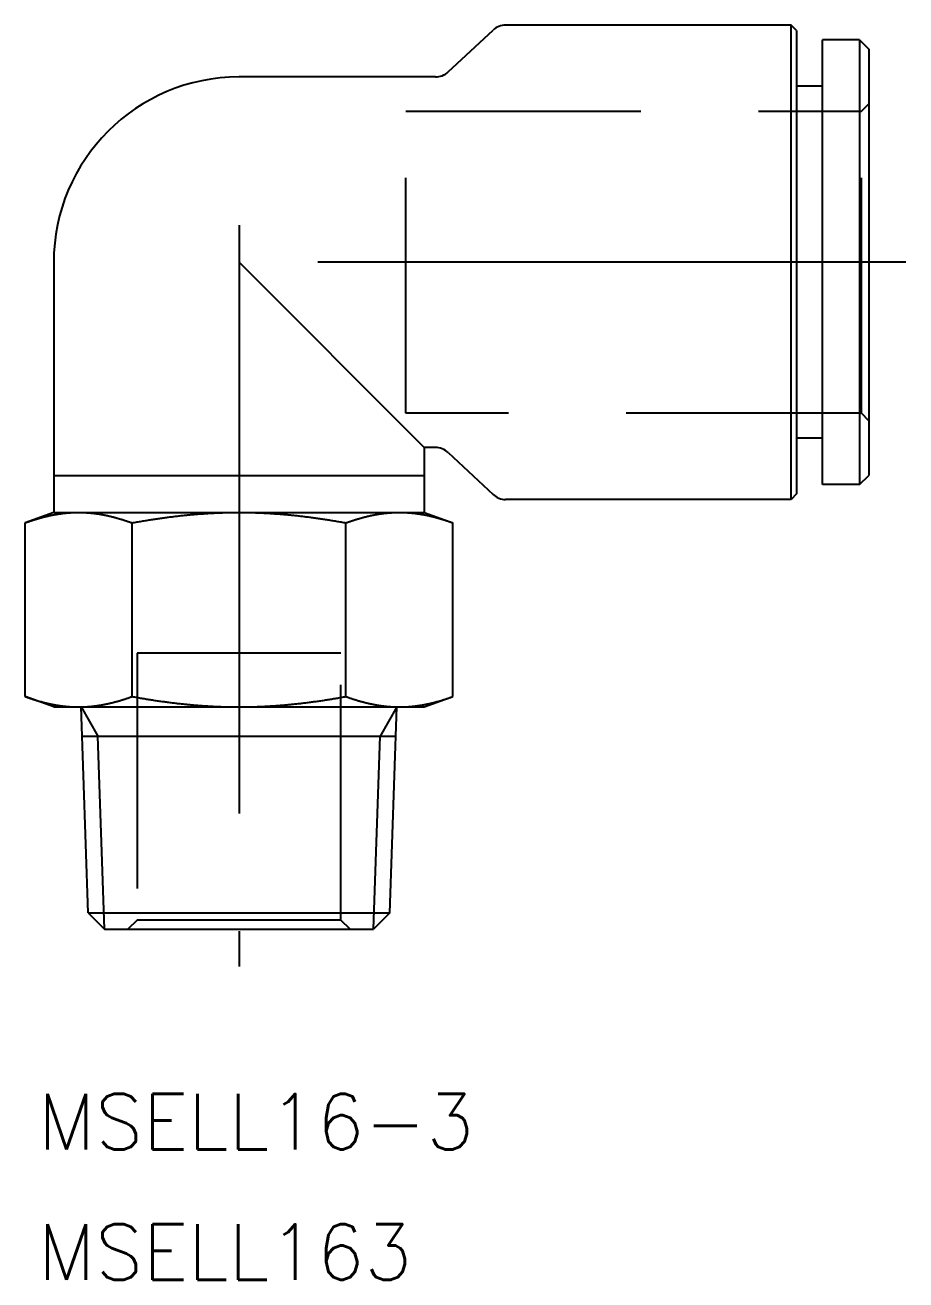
# Model space of a CAD drawing. Extents: x -12 to 93, y -19 to 51.
# Drawn here: x -11.5 to 36, y -18.9 to 48.8 of the extents above; entities that cross this region are included whole.
import ezdxf

# ---------------------------------------------------------------- set-up
doc = ezdxf.new("R2010")
doc.units = 0
doc.linetypes.add('CENTER', pattern=[50.8, 31.75, -6.35, 6.35, -6.35])
doc.linetypes.add('DASHED', pattern=[19.05, 12.7, -6.35])
doc.layers.get('0').update_dxf_attribs({"linetype": 'CONTINUOUS'})
doc.layers.add('CENTER', color=1, linetype='CENTER')
doc.styles.get("Standard").update_dxf_attribs({"font": 'txt.shx', "height": 3, "bigfont": 'bigfont.shx'})

msp = doc.modelspace()

# ---------------------------------------------------------------- linework, layer by layer
at = {"color": 7, "linetype": 'CONTINUOUS'}
for p, q in [((29.8, 48.8), (14.39416, 48.8)), ((29.8, 23.2), (29.8, 48.8)), ((30.1, 48.5), (29.8, 48.8)), ((11.28816, 46.26894), (13.71184, 48.53106)), ((30.1, 48.5), (30.1, 23.5)), ((31.5, 24), (31.5, 48)), ((33.5, 48), (31.5, 48)), ((33.5, 48), (33.5, 24)), ((33.5, 48), (34, 47.5)), ((34, 47.5), (34, 24.5)), ((10.60584, 46), (0, 46)), ((31.5, 45.5), (30.1, 45.5)), ((-10, 36), (-10, 24.5)), ((10, 26), (0, 36)), ((31.5, 26.5), (30.1, 26.5)), ((10.60584, 26), (10, 26)), ((10, 26), (10, 24.5)), ((11.28816, 25.73106), (13.71184, 23.46894)), ((-10, 24.5), (-10, 22.5)), ((-10, 24.5), (-8.66025, 24.5)), ((-8.66025, 24.5), (0, 24.5)), ((0, 24.5), (8.66025, 24.5)), ((8.66025, 24.5), (10, 24.5)), ((10, 24.5), (10, 22.5)), ((33.5, 24), (34, 24.5)), ((33.5, 24), (31.5, 24)), ((29.8, 23.2), (14.39416, 23.2)), ((30.1, 23.5), (29.8, 23.2)), ((-10, 22.5), (-11.54701, 21.93694)), ((-10, 22.5), (10, 22.5)), ((10, 22.5), (11.54701, 21.93694)), ((-11.54701, 12.56306), (-11.54701, 21.93694)), ((-5.7735, 12.56306), (-5.7735, 21.93694)), ((5.7735, 12.56306), (5.7735, 21.93694)), ((11.54701, 12.56306), (11.54701, 21.93694)), ((-10, 12), (-11.54701, 12.56306)), ((10, 12), (11.54701, 12.56306)), ((-10, 12), (10, 12)), ((-8.14023, 0.88697), (-8.5283, 12)), ((8.14023, 0.88697), (8.5283, 12)), ((-8.47319, 10.42191), (8.47319, 10.42191)), ((-8.14023, 0.88697), (8.14023, 0.88697)), ((-8.14023, 0.88697), (-7.25325, 0)), ((8.14023, 0.88697), (7.25325, 0)), ((-7.25325, 0), (7.25325, 0))]:
    msp.add_line(p, q, dxfattribs=at)
at = {"color": 3, "linetype": 'DASHED'}
for p, q in [((9, 27.85), (9, 44.15)), ((9, 44.15), (33.6, 44.15)), ((33.6, 44.15), (34, 44.55)), ((33.6, 27.85), (33.6, 44.15)), ((33.6, 27.85), (9, 27.85)), ((34, 27.45), (33.6, 27.85)), ((5.5, 14.9), (-5.5, 14.9)), ((-5.5, 14.9), (-5.5, 0.5)), ((5.5, 0.5), (5.5, 14.9)), ((-5.5, 0.5), (-6, 0)), ((5.5, 0.5), (-5.5, 0.5)), ((6, 0), (5.5, 0.5))]:
    msp.add_line(p, q, dxfattribs=at)
at = {"color": 3, "linetype": 'CONTINUOUS'}
for p, q in [((-8.5283, 12), (-7.61719, 10.42191)), ((8.5283, 12), (7.61719, 10.42191)), ((-7.25325, 0), (-7.61719, 10.42191)), ((7.25325, 0), (7.61719, 10.42191))]:
    msp.add_line(p, q, dxfattribs=at)
at = {"color": 7}
for points in [[(-11.547, 21.9369, 0), (-11.5137, 21.949, 0), (-11.4806, 21.9609, 0), (-11.4475, 21.9727, 0), (-11.4146, 21.9843, 0), (-11.3817, 21.9958, 0), (-11.349, 22.0071, 0), (-11.3163, 22.0183, 0), (-11.2838, 22.0294, 0), (-11.2514, 22.0403, 0), (-11.219, 22.0511, 0), (-11.1868, 22.0617, 0), (-11.1546, 22.0722, 0), (-11.1226, 22.0826, 0), (-11.0906, 22.0928, 0), (-11.0587, 22.1029, 0), (-11.0269, 22.1129, 0), (-10.9952, 22.1227, 0), (-10.9636, 22.1324, 0), (-10.932, 22.1419, 0), (-10.9006, 22.1513, 0), (-10.8692, 22.1606, 0), (-10.8379, 22.1698, 0), (-10.8067, 22.1788, 0), (-10.7755, 22.1877, 0), (-10.7444, 22.1965, 0), (-10.7134, 22.2051, 0), (-10.6824, 22.2136, 0), (-10.6516, 22.222, 0), (-10.6208, 22.2302, 0), (-10.59, 22.2383, 0), (-10.5593, 22.2463, 0), (-10.5287, 22.2542, 0), (-10.4981, 22.2619, 0), (-10.4676, 22.2695, 0), (-10.4372, 22.277, 0), (-10.4068, 22.2843, 0), (-10.3765, 22.2916, 0), (-10.3462, 22.2987, 0), (-10.316, 22.3056, 0), (-10.2858, 22.3125, 0), (-10.2556, 22.3192, 0), (-10.2256, 22.3258, 0), (-10.1955, 22.3323, 0), (-10.1655, 22.3386, 0), (-10.1356, 22.3449, 0), (-10.1056, 22.351, 0), (-10.0758, 22.357, 0), (-10.0459, 22.3628, 0), (-10.0161, 22.3685, 0), (-9.98638, 22.3742, 0), (-9.95665, 22.3796, 0), (-9.92695, 22.385, 0), (-9.89729, 22.3903, 0), (-9.86765, 22.3954, 0), (-9.83805, 22.4004, 0), (-9.80847, 22.4053, 0), (-9.77891, 22.41, 0), (-9.74938, 22.4147, 0), (-9.71987, 22.4192, 0), (-9.69038, 22.4236, 0), (-9.66091, 22.4278, 0), (-9.63146, 22.432, 0), (-9.60203, 22.436, 0), (-9.57261, 22.4399, 0), (-9.54321, 22.4437, 0), (-9.51382, 22.4473, 0), (-9.48443, 22.4509, 0), (-9.45506, 22.4543, 0), (-9.4257, 22.4576, 0), (-9.39634, 22.4608, 0), (-9.36699, 22.4638, 0), (-9.33764, 22.4667, 0), (-9.3083, 22.4696, 0), (-9.27895, 22.4722, 0), (-9.24961, 22.4748, 0), (-9.22026, 22.4772, 0), (-9.19091, 22.4796, 0), (-9.16155, 22.4818, 0), (-9.13219, 22.4838, 0), (-9.10282, 22.4858, 0), (-9.07344, 22.4876, 0), (-9.04405, 22.4893, 0), (-9.01465, 22.4909, 0), (-8.98523, 22.4923, 0), (-8.95579, 22.4936, 0), (-8.92634, 22.4948, 0), (-8.89687, 22.4959, 0), (-8.86738, 22.4969, 0), (-8.83787, 22.4977, 0), (-8.80834, 22.4984, 0), (-8.77878, 22.499, 0), (-8.74919, 22.4994, 0), (-8.71957, 22.4997, 0), (-8.68993, 22.4999, 0), (-8.66025, 22.5, 0)], [(-8.66025, 22.5, 0), (-8.63058, 22.4999, 0), (-8.60093, 22.4997, 0), (-8.57132, 22.4994, 0), (-8.54173, 22.499, 0), (-8.51217, 22.4984, 0), (-8.48264, 22.4977, 0), (-8.45313, 22.4969, 0), (-8.42364, 22.4959, 0), (-8.39417, 22.4948, 0), (-8.36471, 22.4936, 0), (-8.33528, 22.4923, 0), (-8.30586, 22.4909, 0), (-8.27646, 22.4893, 0), (-8.24707, 22.4876, 0), (-8.21769, 22.4858, 0), (-8.18832, 22.4838, 0), (-8.15895, 22.4818, 0), (-8.1296, 22.4796, 0), (-8.10025, 22.4772, 0), (-8.0709, 22.4748, 0), (-8.04155, 22.4722, 0), (-8.01221, 22.4696, 0), (-7.98286, 22.4667, 0), (-7.95352, 22.4638, 0), (-7.92416, 22.4608, 0), (-7.89481, 22.4576, 0), (-7.86544, 22.4543, 0), (-7.83607, 22.4509, 0), (-7.80669, 22.4473, 0), (-7.7773, 22.4437, 0), (-7.7479, 22.4399, 0), (-7.71848, 22.436, 0), (-7.68904, 22.432, 0), (-7.65959, 22.4278, 0), (-7.63013, 22.4236, 0), (-7.60064, 22.4192, 0), (-7.57113, 22.4147, 0), (-7.5416, 22.41, 0), (-7.51204, 22.4053, 0), (-7.48246, 22.4004, 0), (-7.45285, 22.3954, 0), (-7.42322, 22.3903, 0), (-7.39355, 22.385, 0), (-7.36386, 22.3796, 0), (-7.33413, 22.3742, 0), (-7.30437, 22.3685, 0), (-7.27457, 22.3628, 0), (-7.24473, 22.357, 0), (-7.21486, 22.351, 0), (-7.18495, 22.3449, 0), (-7.15499, 22.3386, 0), (-7.125, 22.3323, 0), (-7.09495, 22.3258, 0), (-7.06487, 22.3192, 0), (-7.03474, 22.3125, 0), (-7.00455, 22.3056, 0), (-6.97432, 22.2987, 0), (-6.94404, 22.2916, 0), (-6.9137, 22.2843, 0), (-6.88331, 22.277, 0), (-6.85287, 22.2695, 0), (-6.82237, 22.2619, 0), (-6.7918, 22.2542, 0), (-6.76118, 22.2463, 0), (-6.7305, 22.2383, 0), (-6.69975, 22.2302, 0), (-6.66894, 22.222, 0), (-6.63806, 22.2136, 0), (-6.60711, 22.2051, 0), (-6.5761, 22.1965, 0), (-6.54501, 22.1877, 0), (-6.51385, 22.1788, 0), (-6.48262, 22.1698, 0), (-6.45131, 22.1606, 0), (-6.41993, 22.1513, 0), (-6.38846, 22.1419, 0), (-6.35692, 22.1324, 0), (-6.32529, 22.1227, 0), (-6.29358, 22.1129, 0), (-6.26179, 22.1029, 0), (-6.2299, 22.0928, 0), (-6.19793, 22.0826, 0), (-6.16587, 22.0722, 0), (-6.13372, 22.0617, 0), (-6.10148, 22.0511, 0), (-6.06913, 22.0403, 0), (-6.0367, 22.0294, 0), (-6.00416, 22.0183, 0), (-5.97152, 22.0071, 0), (-5.93879, 21.9958, 0), (-5.90594, 21.9843, 0), (-5.873, 21.9727, 0), (-5.83994, 21.9609, 0), (-5.80678, 21.949, 0), (-5.7735, 21.9369, 0)], [(-5.7735, 21.9369, 0), (-5.70695, 21.949, 0), (-5.64063, 21.9609, 0), (-5.57452, 21.9727, 0), (-5.50862, 21.9843, 0), (-5.44294, 21.9958, 0), (-5.37746, 22.0071, 0), (-5.31219, 22.0183, 0), (-5.24711, 22.0294, 0), (-5.18224, 22.0403, 0), (-5.11756, 22.0511, 0), (-5.05307, 22.0617, 0), (-4.98876, 22.0722, 0), (-4.92464, 22.0826, 0), (-4.8607, 22.0928, 0), (-4.79693, 22.1029, 0), (-4.73334, 22.1129, 0), (-4.66992, 22.1227, 0), (-4.60667, 22.1324, 0), (-4.54358, 22.1419, 0), (-4.48065, 22.1513, 0), (-4.41788, 22.1606, 0), (-4.35526, 22.1698, 0), (-4.2928, 22.1788, 0), (-4.23048, 22.1877, 0), (-4.16831, 22.1965, 0), (-4.10628, 22.2051, 0), (-4.04439, 22.2136, 0), (-3.98263, 22.222, 0), (-3.92101, 22.2302, 0), (-3.85951, 22.2383, 0), (-3.79815, 22.2463, 0), (-3.7369, 22.2542, 0), (-3.67578, 22.2619, 0), (-3.61477, 22.2695, 0), (-3.55388, 22.277, 0), (-3.4931, 22.2843, 0), (-3.43243, 22.2916, 0), (-3.37186, 22.2987, 0), (-3.3114, 22.3056, 0), (-3.25104, 22.3125, 0), (-3.19077, 22.3192, 0), (-3.1306, 22.3258, 0), (-3.07052, 22.3323, 0), (-3.01052, 22.3386, 0), (-2.95062, 22.3449, 0), (-2.89079, 22.351, 0), (-2.83104, 22.357, 0), (-2.77137, 22.3628, 0), (-2.71178, 22.3685, 0), (-2.65225, 22.3742, 0), (-2.59279, 22.3796, 0), (-2.5334, 22.385, 0), (-2.47407, 22.3903, 0), (-2.4148, 22.3954, 0), (-2.35558, 22.4004, 0), (-2.29642, 22.4053, 0), (-2.23731, 22.41, 0), (-2.17825, 22.4147, 0), (-2.11923, 22.4192, 0), (-2.06026, 22.4236, 0), (-2.00132, 22.4278, 0), (-1.94242, 22.432, 0), (-1.88355, 22.436, 0), (-1.82472, 22.4399, 0), (-1.76591, 22.4437, 0), (-1.70712, 22.4473, 0), (-1.64836, 22.4509, 0), (-1.58962, 22.4543, 0), (-1.53089, 22.4576, 0), (-1.47218, 22.4608, 0), (-1.41348, 22.4638, 0), (-1.35478, 22.4667, 0), (-1.29609, 22.4696, 0), (-1.2374, 22.4722, 0), (-1.17871, 22.4748, 0), (-1.12002, 22.4772, 0), (-1.06131, 22.4796, 0), (-1.0026, 22.4818, 0), (-0.94388, 22.4838, 0), (-0.88514, 22.4858, 0), (-0.82637, 22.4876, 0), (-0.76759, 22.4893, 0), (-0.70878, 22.4909, 0), (-0.64995, 22.4923, 0), (-0.59108, 22.4936, 0), (-0.53218, 22.4948, 0), (-0.47324, 22.4959, 0), (-0.41426, 22.4969, 0), (-0.35523, 22.4977, 0), (-0.29616, 22.4984, 0), (-0.23704, 22.499, 0), (-0.17787, 22.4994, 0), (-0.11864, 22.4997, 0), (-0.05935, 22.4999, 0), (0, 22.5, 0)], [(0, 22.5, 0), (0.05935, 22.4999, 0), (0.11864, 22.4997, 0), (0.17787, 22.4994, 0), (0.23704, 22.499, 0), (0.29616, 22.4984, 0), (0.35523, 22.4977, 0), (0.41426, 22.4969, 0), (0.47324, 22.4959, 0), (0.53218, 22.4948, 0), (0.59108, 22.4936, 0), (0.64995, 22.4923, 0), (0.70878, 22.4909, 0), (0.76759, 22.4893, 0), (0.82637, 22.4876, 0), (0.88514, 22.4858, 0), (0.94388, 22.4838, 0), (1.0026, 22.4818, 0), (1.06131, 22.4796, 0), (1.12002, 22.4772, 0), (1.17871, 22.4748, 0), (1.2374, 22.4722, 0), (1.29609, 22.4696, 0), (1.35478, 22.4667, 0), (1.41348, 22.4638, 0), (1.47218, 22.4608, 0), (1.53089, 22.4576, 0), (1.58962, 22.4543, 0), (1.64836, 22.4509, 0), (1.70712, 22.4473, 0), (1.76591, 22.4437, 0), (1.82472, 22.4399, 0), (1.88355, 22.436, 0), (1.94242, 22.432, 0), (2.00132, 22.4278, 0), (2.06026, 22.4236, 0), (2.11923, 22.4192, 0), (2.17825, 22.4147, 0), (2.23731, 22.41, 0), (2.29642, 22.4053, 0), (2.35558, 22.4004, 0), (2.4148, 22.3954, 0), (2.47407, 22.3903, 0), (2.5334, 22.385, 0), (2.59279, 22.3796, 0), (2.65225, 22.3742, 0), (2.71178, 22.3685, 0), (2.77137, 22.3628, 0), (2.83104, 22.357, 0), (2.89079, 22.351, 0), (2.95062, 22.3449, 0), (3.01052, 22.3386, 0), (3.07052, 22.3323, 0), (3.1306, 22.3258, 0), (3.19077, 22.3192, 0), (3.25104, 22.3125, 0), (3.3114, 22.3056, 0), (3.37186, 22.2987, 0), (3.43243, 22.2916, 0), (3.4931, 22.2843, 0), (3.55388, 22.277, 0), (3.61477, 22.2695, 0), (3.67578, 22.2619, 0), (3.7369, 22.2542, 0), (3.79815, 22.2463, 0), (3.85951, 22.2383, 0), (3.92101, 22.2302, 0), (3.98263, 22.222, 0), (4.04439, 22.2136, 0), (4.10628, 22.2051, 0), (4.16831, 22.1965, 0), (4.23048, 22.1877, 0), (4.2928, 22.1788, 0), (4.35526, 22.1698, 0), (4.41788, 22.1606, 0), (4.48065, 22.1513, 0), (4.54358, 22.1419, 0), (4.60667, 22.1324, 0), (4.66992, 22.1227, 0), (4.73334, 22.1129, 0), (4.79693, 22.1029, 0), (4.8607, 22.0928, 0), (4.92464, 22.0826, 0), (4.98876, 22.0722, 0), (5.05307, 22.0617, 0), (5.11756, 22.0511, 0), (5.18224, 22.0403, 0), (5.24711, 22.0294, 0), (5.31219, 22.0183, 0), (5.37746, 22.0071, 0), (5.44294, 21.9958, 0), (5.50862, 21.9843, 0), (5.57452, 21.9727, 0), (5.64063, 21.9609, 0), (5.70695, 21.949, 0), (5.7735, 21.9369, 0)], [(5.7735, 21.9369, 0), (5.80678, 21.949, 0), (5.83994, 21.9609, 0), (5.873, 21.9727, 0), (5.90594, 21.9843, 0), (5.93879, 21.9958, 0), (5.97152, 22.0071, 0), (6.00416, 22.0183, 0), (6.0367, 22.0294, 0), (6.06913, 22.0403, 0), (6.10148, 22.0511, 0), (6.13372, 22.0617, 0), (6.16587, 22.0722, 0), (6.19793, 22.0826, 0), (6.2299, 22.0928, 0), (6.26179, 22.1029, 0), (6.29358, 22.1129, 0), (6.32529, 22.1227, 0), (6.35692, 22.1324, 0), (6.38846, 22.1419, 0), (6.41993, 22.1513, 0), (6.45131, 22.1606, 0), (6.48262, 22.1698, 0), (6.51385, 22.1788, 0), (6.54501, 22.1877, 0), (6.5761, 22.1965, 0), (6.60711, 22.2051, 0), (6.63806, 22.2136, 0), (6.66894, 22.222, 0), (6.69975, 22.2302, 0), (6.7305, 22.2383, 0), (6.76118, 22.2463, 0), (6.7918, 22.2542, 0), (6.82237, 22.2619, 0), (6.85287, 22.2695, 0), (6.88331, 22.277, 0), (6.9137, 22.2843, 0), (6.94404, 22.2916, 0), (6.97432, 22.2987, 0), (7.00455, 22.3056, 0), (7.03474, 22.3125, 0), (7.06487, 22.3192, 0), (7.09495, 22.3258, 0), (7.125, 22.3323, 0), (7.15499, 22.3386, 0), (7.18495, 22.3449, 0), (7.21486, 22.351, 0), (7.24473, 22.357, 0), (7.27457, 22.3628, 0), (7.30437, 22.3685, 0), (7.33413, 22.3742, 0), (7.36386, 22.3796, 0), (7.39355, 22.385, 0), (7.42322, 22.3903, 0), (7.45285, 22.3954, 0), (7.48246, 22.4004, 0), (7.51204, 22.4053, 0), (7.5416, 22.41, 0), (7.57113, 22.4147, 0), (7.60064, 22.4192, 0), (7.63013, 22.4236, 0), (7.65959, 22.4278, 0), (7.68904, 22.432, 0), (7.71848, 22.436, 0), (7.7479, 22.4399, 0), (7.7773, 22.4437, 0), (7.80669, 22.4473, 0), (7.83607, 22.4509, 0), (7.86544, 22.4543, 0), (7.89481, 22.4576, 0), (7.92416, 22.4608, 0), (7.95352, 22.4638, 0), (7.98286, 22.4667, 0), (8.01221, 22.4696, 0), (8.04155, 22.4722, 0), (8.0709, 22.4748, 0), (8.10025, 22.4772, 0), (8.1296, 22.4796, 0), (8.15895, 22.4818, 0), (8.18832, 22.4838, 0), (8.21769, 22.4858, 0), (8.24707, 22.4876, 0), (8.27646, 22.4893, 0), (8.30586, 22.4909, 0), (8.33528, 22.4923, 0), (8.36471, 22.4936, 0), (8.39417, 22.4948, 0), (8.42364, 22.4959, 0), (8.45313, 22.4969, 0), (8.48264, 22.4977, 0), (8.51217, 22.4984, 0), (8.54173, 22.499, 0), (8.57132, 22.4994, 0), (8.60093, 22.4997, 0), (8.63058, 22.4999, 0), (8.66025, 22.5, 0)], [(8.66025, 22.5, 0), (8.68993, 22.4999, 0), (8.71957, 22.4997, 0), (8.74919, 22.4994, 0), (8.77878, 22.499, 0), (8.80834, 22.4984, 0), (8.83787, 22.4977, 0), (8.86738, 22.4969, 0), (8.89687, 22.4959, 0), (8.92634, 22.4948, 0), (8.95579, 22.4936, 0), (8.98523, 22.4923, 0), (9.01465, 22.4909, 0), (9.04405, 22.4893, 0), (9.07344, 22.4876, 0), (9.10282, 22.4858, 0), (9.13219, 22.4838, 0), (9.16155, 22.4818, 0), (9.19091, 22.4796, 0), (9.22026, 22.4772, 0), (9.24961, 22.4748, 0), (9.27895, 22.4722, 0), (9.3083, 22.4696, 0), (9.33764, 22.4667, 0), (9.36699, 22.4638, 0), (9.39634, 22.4608, 0), (9.4257, 22.4576, 0), (9.45506, 22.4543, 0), (9.48443, 22.4509, 0), (9.51382, 22.4473, 0), (9.54321, 22.4437, 0), (9.57261, 22.4399, 0), (9.60203, 22.436, 0), (9.63146, 22.432, 0), (9.66091, 22.4278, 0), (9.69038, 22.4236, 0), (9.71987, 22.4192, 0), (9.74938, 22.4147, 0), (9.77891, 22.41, 0), (9.80847, 22.4053, 0), (9.83805, 22.4004, 0), (9.86765, 22.3954, 0), (9.89729, 22.3903, 0), (9.92695, 22.385, 0), (9.95665, 22.3796, 0), (9.98638, 22.3742, 0), (10.0161, 22.3685, 0), (10.0459, 22.3628, 0), (10.0758, 22.357, 0), (10.1056, 22.351, 0), (10.1356, 22.3449, 0), (10.1655, 22.3386, 0), (10.1955, 22.3323, 0), (10.2256, 22.3258, 0), (10.2556, 22.3192, 0), (10.2858, 22.3125, 0), (10.316, 22.3056, 0), (10.3462, 22.2987, 0), (10.3765, 22.2916, 0), (10.4068, 22.2843, 0), (10.4372, 22.277, 0), (10.4676, 22.2695, 0), (10.4981, 22.2619, 0), (10.5287, 22.2542, 0), (10.5593, 22.2463, 0), (10.59, 22.2383, 0), (10.6208, 22.2302, 0), (10.6516, 22.222, 0), (10.6824, 22.2136, 0), (10.7134, 22.2051, 0), (10.7444, 22.1965, 0), (10.7755, 22.1877, 0), (10.8067, 22.1788, 0), (10.8379, 22.1698, 0), (10.8692, 22.1606, 0), (10.9006, 22.1513, 0), (10.932, 22.1419, 0), (10.9636, 22.1324, 0), (10.9952, 22.1227, 0), (11.0269, 22.1129, 0), (11.0587, 22.1029, 0), (11.0906, 22.0928, 0), (11.1226, 22.0826, 0), (11.1546, 22.0722, 0), (11.1868, 22.0617, 0), (11.219, 22.0511, 0), (11.2514, 22.0403, 0), (11.2838, 22.0294, 0), (11.3163, 22.0183, 0), (11.349, 22.0071, 0), (11.3817, 21.9958, 0), (11.4146, 21.9843, 0), (11.4475, 21.9727, 0), (11.4806, 21.9609, 0), (11.5137, 21.949, 0), (11.547, 21.9369, 0)], [(-11.547, 12.5631, 0), (-11.5137, 12.551, 0), (-11.4806, 12.5391, 0), (-11.4475, 12.5273, 0), (-11.4146, 12.5157, 0), (-11.3817, 12.5042, 0), (-11.349, 12.4929, 0), (-11.3163, 12.4817, 0), (-11.2838, 12.4706, 0), (-11.2514, 12.4597, 0), (-11.219, 12.4489, 0), (-11.1868, 12.4383, 0), (-11.1546, 12.4278, 0), (-11.1226, 12.4174, 0), (-11.0906, 12.4072, 0), (-11.0587, 12.3971, 0), (-11.0269, 12.3871, 0), (-10.9952, 12.3773, 0), (-10.9636, 12.3676, 0), (-10.932, 12.3581, 0), (-10.9006, 12.3487, 0), (-10.8692, 12.3394, 0), (-10.8379, 12.3302, 0), (-10.8067, 12.3212, 0), (-10.7755, 12.3123, 0), (-10.7444, 12.3035, 0), (-10.7134, 12.2949, 0), (-10.6824, 12.2864, 0), (-10.6516, 12.278, 0), (-10.6208, 12.2698, 0), (-10.59, 12.2617, 0), (-10.5593, 12.2537, 0), (-10.5287, 12.2458, 0), (-10.4981, 12.2381, 0), (-10.4676, 12.2305, 0), (-10.4372, 12.223, 0), (-10.4068, 12.2157, 0), (-10.3765, 12.2084, 0), (-10.3462, 12.2013, 0), (-10.316, 12.1944, 0), (-10.2858, 12.1875, 0), (-10.2556, 12.1808, 0), (-10.2256, 12.1742, 0), (-10.1955, 12.1677, 0), (-10.1655, 12.1614, 0), (-10.1356, 12.1551, 0), (-10.1056, 12.149, 0), (-10.0758, 12.143, 0), (-10.0459, 12.1372, 0), (-10.0161, 12.1315, 0), (-9.98638, 12.1258, 0), (-9.95665, 12.1204, 0), (-9.92695, 12.115, 0), (-9.89729, 12.1097, 0), (-9.86765, 12.1046, 0), (-9.83805, 12.0996, 0), (-9.80847, 12.0947, 0), (-9.77891, 12.09, 0), (-9.74938, 12.0853, 0), (-9.71987, 12.0808, 0), (-9.69038, 12.0764, 0), (-9.66091, 12.0722, 0), (-9.63146, 12.068, 0), (-9.60203, 12.064, 0), (-9.57261, 12.0601, 0), (-9.54321, 12.0563, 0), (-9.51382, 12.0527, 0), (-9.48443, 12.0491, 0), (-9.45506, 12.0457, 0), (-9.4257, 12.0424, 0), (-9.39634, 12.0392, 0), (-9.36699, 12.0362, 0), (-9.33764, 12.0333, 0), (-9.3083, 12.0304, 0), (-9.27895, 12.0278, 0), (-9.24961, 12.0252, 0), (-9.22026, 12.0228, 0), (-9.19091, 12.0204, 0), (-9.16155, 12.0182, 0), (-9.13219, 12.0162, 0), (-9.10282, 12.0142, 0), (-9.07344, 12.0124, 0), (-9.04405, 12.0107, 0), (-9.01465, 12.0091, 0), (-8.98523, 12.0077, 0), (-8.95579, 12.0064, 0), (-8.92634, 12.0052, 0), (-8.89687, 12.0041, 0), (-8.86738, 12.0031, 0), (-8.83787, 12.0023, 0), (-8.80834, 12.0016, 0), (-8.77878, 12.001, 0), (-8.74919, 12.0006, 0), (-8.71957, 12.0003, 0), (-8.68993, 12.0001, 0), (-8.66025, 12, 0)], [(-8.66025, 12, 0), (-8.63058, 12.0001, 0), (-8.60093, 12.0003, 0), (-8.57132, 12.0006, 0), (-8.54173, 12.001, 0), (-8.51217, 12.0016, 0), (-8.48264, 12.0023, 0), (-8.45313, 12.0031, 0), (-8.42364, 12.0041, 0), (-8.39417, 12.0052, 0), (-8.36471, 12.0064, 0), (-8.33528, 12.0077, 0), (-8.30586, 12.0091, 0), (-8.27646, 12.0107, 0), (-8.24707, 12.0124, 0), (-8.21769, 12.0142, 0), (-8.18832, 12.0162, 0), (-8.15895, 12.0182, 0), (-8.1296, 12.0204, 0), (-8.10025, 12.0228, 0), (-8.0709, 12.0252, 0), (-8.04155, 12.0278, 0), (-8.01221, 12.0304, 0), (-7.98286, 12.0333, 0), (-7.95352, 12.0362, 0), (-7.92416, 12.0392, 0), (-7.89481, 12.0424, 0), (-7.86544, 12.0457, 0), (-7.83607, 12.0491, 0), (-7.80669, 12.0527, 0), (-7.7773, 12.0563, 0), (-7.7479, 12.0601, 0), (-7.71848, 12.064, 0), (-7.68904, 12.068, 0), (-7.65959, 12.0722, 0), (-7.63013, 12.0764, 0), (-7.60064, 12.0808, 0), (-7.57113, 12.0853, 0), (-7.5416, 12.09, 0), (-7.51204, 12.0947, 0), (-7.48246, 12.0996, 0), (-7.45285, 12.1046, 0), (-7.42322, 12.1097, 0), (-7.39355, 12.115, 0), (-7.36386, 12.1204, 0), (-7.33413, 12.1258, 0), (-7.30437, 12.1315, 0), (-7.27457, 12.1372, 0), (-7.24473, 12.143, 0), (-7.21486, 12.149, 0), (-7.18495, 12.1551, 0), (-7.15499, 12.1614, 0), (-7.125, 12.1677, 0), (-7.09495, 12.1742, 0), (-7.06487, 12.1808, 0), (-7.03474, 12.1875, 0), (-7.00455, 12.1944, 0), (-6.97432, 12.2013, 0), (-6.94404, 12.2084, 0), (-6.9137, 12.2157, 0), (-6.88331, 12.223, 0), (-6.85287, 12.2305, 0), (-6.82237, 12.2381, 0), (-6.7918, 12.2458, 0), (-6.76118, 12.2537, 0), (-6.7305, 12.2617, 0), (-6.69975, 12.2698, 0), (-6.66894, 12.278, 0), (-6.63806, 12.2864, 0), (-6.60711, 12.2949, 0), (-6.5761, 12.3035, 0), (-6.54501, 12.3123, 0), (-6.51385, 12.3212, 0), (-6.48262, 12.3302, 0), (-6.45131, 12.3394, 0), (-6.41993, 12.3487, 0), (-6.38846, 12.3581, 0), (-6.35692, 12.3676, 0), (-6.32529, 12.3773, 0), (-6.29358, 12.3871, 0), (-6.26179, 12.3971, 0), (-6.2299, 12.4072, 0), (-6.19793, 12.4174, 0), (-6.16587, 12.4278, 0), (-6.13372, 12.4383, 0), (-6.10148, 12.4489, 0), (-6.06913, 12.4597, 0), (-6.0367, 12.4706, 0), (-6.00416, 12.4817, 0), (-5.97152, 12.4929, 0), (-5.93879, 12.5042, 0), (-5.90594, 12.5157, 0), (-5.873, 12.5273, 0), (-5.83994, 12.5391, 0), (-5.80678, 12.551, 0), (-5.7735, 12.5631, 0)], [(-5.7735, 12.5631, 0), (-5.70695, 12.551, 0), (-5.64063, 12.5391, 0), (-5.57452, 12.5273, 0), (-5.50862, 12.5157, 0), (-5.44294, 12.5042, 0), (-5.37746, 12.4929, 0), (-5.31219, 12.4817, 0), (-5.24711, 12.4706, 0), (-5.18224, 12.4597, 0), (-5.11756, 12.4489, 0), (-5.05307, 12.4383, 0), (-4.98876, 12.4278, 0), (-4.92464, 12.4174, 0), (-4.8607, 12.4072, 0), (-4.79693, 12.3971, 0), (-4.73334, 12.3871, 0), (-4.66992, 12.3773, 0), (-4.60667, 12.3676, 0), (-4.54358, 12.3581, 0), (-4.48065, 12.3487, 0), (-4.41788, 12.3394, 0), (-4.35526, 12.3302, 0), (-4.2928, 12.3212, 0), (-4.23048, 12.3123, 0), (-4.16831, 12.3035, 0), (-4.10628, 12.2949, 0), (-4.04439, 12.2864, 0), (-3.98263, 12.278, 0), (-3.92101, 12.2698, 0), (-3.85951, 12.2617, 0), (-3.79815, 12.2537, 0), (-3.7369, 12.2458, 0), (-3.67578, 12.2381, 0), (-3.61477, 12.2305, 0), (-3.55388, 12.223, 0), (-3.4931, 12.2157, 0), (-3.43243, 12.2084, 0), (-3.37186, 12.2013, 0), (-3.3114, 12.1944, 0), (-3.25104, 12.1875, 0), (-3.19077, 12.1808, 0), (-3.1306, 12.1742, 0), (-3.07052, 12.1677, 0), (-3.01052, 12.1614, 0), (-2.95062, 12.1551, 0), (-2.89079, 12.149, 0), (-2.83104, 12.143, 0), (-2.77137, 12.1372, 0), (-2.71178, 12.1315, 0), (-2.65225, 12.1258, 0), (-2.59279, 12.1204, 0), (-2.5334, 12.115, 0), (-2.47407, 12.1097, 0), (-2.4148, 12.1046, 0), (-2.35558, 12.0996, 0), (-2.29642, 12.0947, 0), (-2.23731, 12.09, 0), (-2.17825, 12.0853, 0), (-2.11923, 12.0808, 0), (-2.06026, 12.0764, 0), (-2.00132, 12.0722, 0), (-1.94242, 12.068, 0), (-1.88355, 12.064, 0), (-1.82472, 12.0601, 0), (-1.76591, 12.0563, 0), (-1.70712, 12.0527, 0), (-1.64836, 12.0491, 0), (-1.58962, 12.0457, 0), (-1.53089, 12.0424, 0), (-1.47218, 12.0392, 0), (-1.41348, 12.0362, 0), (-1.35478, 12.0333, 0), (-1.29609, 12.0304, 0), (-1.2374, 12.0278, 0), (-1.17871, 12.0252, 0), (-1.12002, 12.0228, 0), (-1.06131, 12.0204, 0), (-1.0026, 12.0182, 0), (-0.94388, 12.0162, 0), (-0.88514, 12.0142, 0), (-0.82637, 12.0124, 0), (-0.76759, 12.0107, 0), (-0.70878, 12.0091, 0), (-0.64995, 12.0077, 0), (-0.59108, 12.0064, 0), (-0.53218, 12.0052, 0), (-0.47324, 12.0041, 0), (-0.41426, 12.0031, 0), (-0.35523, 12.0023, 0), (-0.29616, 12.0016, 0), (-0.23704, 12.001, 0), (-0.17787, 12.0006, 0), (-0.11864, 12.0003, 0), (-0.05935, 12.0001, 0), (0, 12, 0)], [(0, 12, 0), (0.05935, 12.0001, 0), (0.11864, 12.0003, 0), (0.17787, 12.0006, 0), (0.23704, 12.001, 0), (0.29616, 12.0016, 0), (0.35523, 12.0023, 0), (0.41426, 12.0031, 0), (0.47324, 12.0041, 0), (0.53218, 12.0052, 0), (0.59108, 12.0064, 0), (0.64995, 12.0077, 0), (0.70878, 12.0091, 0), (0.76759, 12.0107, 0), (0.82637, 12.0124, 0), (0.88514, 12.0142, 0), (0.94388, 12.0162, 0), (1.0026, 12.0182, 0), (1.06131, 12.0204, 0), (1.12002, 12.0228, 0), (1.17871, 12.0252, 0), (1.2374, 12.0278, 0), (1.29609, 12.0304, 0), (1.35478, 12.0333, 0), (1.41348, 12.0362, 0), (1.47218, 12.0392, 0), (1.53089, 12.0424, 0), (1.58962, 12.0457, 0), (1.64836, 12.0491, 0), (1.70712, 12.0527, 0), (1.76591, 12.0563, 0), (1.82472, 12.0601, 0), (1.88355, 12.064, 0), (1.94242, 12.068, 0), (2.00132, 12.0722, 0), (2.06026, 12.0764, 0), (2.11923, 12.0808, 0), (2.17825, 12.0853, 0), (2.23731, 12.09, 0), (2.29642, 12.0947, 0), (2.35558, 12.0996, 0), (2.4148, 12.1046, 0), (2.47407, 12.1097, 0), (2.5334, 12.115, 0), (2.59279, 12.1204, 0), (2.65225, 12.1258, 0), (2.71178, 12.1315, 0), (2.77137, 12.1372, 0), (2.83104, 12.143, 0), (2.89079, 12.149, 0), (2.95062, 12.1551, 0), (3.01052, 12.1614, 0), (3.07052, 12.1677, 0), (3.1306, 12.1742, 0), (3.19077, 12.1808, 0), (3.25104, 12.1875, 0), (3.3114, 12.1944, 0), (3.37186, 12.2013, 0), (3.43243, 12.2084, 0), (3.4931, 12.2157, 0), (3.55388, 12.223, 0), (3.61477, 12.2305, 0), (3.67578, 12.2381, 0), (3.7369, 12.2458, 0), (3.79815, 12.2537, 0), (3.85951, 12.2617, 0), (3.92101, 12.2698, 0), (3.98263, 12.278, 0), (4.04439, 12.2864, 0), (4.10628, 12.2949, 0), (4.16831, 12.3035, 0), (4.23048, 12.3123, 0), (4.2928, 12.3212, 0), (4.35526, 12.3302, 0), (4.41788, 12.3394, 0), (4.48065, 12.3487, 0), (4.54358, 12.3581, 0), (4.60667, 12.3676, 0), (4.66992, 12.3773, 0), (4.73334, 12.3871, 0), (4.79693, 12.3971, 0), (4.8607, 12.4072, 0), (4.92464, 12.4174, 0), (4.98876, 12.4278, 0), (5.05307, 12.4383, 0), (5.11756, 12.4489, 0), (5.18224, 12.4597, 0), (5.24711, 12.4706, 0), (5.31219, 12.4817, 0), (5.37746, 12.4929, 0), (5.44294, 12.5042, 0), (5.50862, 12.5157, 0), (5.57452, 12.5273, 0), (5.64063, 12.5391, 0), (5.70695, 12.551, 0), (5.7735, 12.5631, 0)], [(5.7735, 12.5631, 0), (5.80678, 12.551, 0), (5.83994, 12.5391, 0), (5.873, 12.5273, 0), (5.90594, 12.5157, 0), (5.93879, 12.5042, 0), (5.97152, 12.4929, 0), (6.00416, 12.4817, 0), (6.0367, 12.4706, 0), (6.06913, 12.4597, 0), (6.10148, 12.4489, 0), (6.13372, 12.4383, 0), (6.16587, 12.4278, 0), (6.19793, 12.4174, 0), (6.2299, 12.4072, 0), (6.26179, 12.3971, 0), (6.29358, 12.3871, 0), (6.32529, 12.3773, 0), (6.35692, 12.3676, 0), (6.38846, 12.3581, 0), (6.41993, 12.3487, 0), (6.45131, 12.3394, 0), (6.48262, 12.3302, 0), (6.51385, 12.3212, 0), (6.54501, 12.3123, 0), (6.5761, 12.3035, 0), (6.60711, 12.2949, 0), (6.63806, 12.2864, 0), (6.66894, 12.278, 0), (6.69975, 12.2698, 0), (6.7305, 12.2617, 0), (6.76118, 12.2537, 0), (6.7918, 12.2458, 0), (6.82237, 12.2381, 0), (6.85287, 12.2305, 0), (6.88331, 12.223, 0), (6.9137, 12.2157, 0), (6.94404, 12.2084, 0), (6.97432, 12.2013, 0), (7.00455, 12.1944, 0), (7.03474, 12.1875, 0), (7.06487, 12.1808, 0), (7.09495, 12.1742, 0), (7.125, 12.1677, 0), (7.15499, 12.1614, 0), (7.18495, 12.1551, 0), (7.21486, 12.149, 0), (7.24473, 12.143, 0), (7.27457, 12.1372, 0), (7.30437, 12.1315, 0), (7.33413, 12.1258, 0), (7.36386, 12.1204, 0), (7.39355, 12.115, 0), (7.42322, 12.1097, 0), (7.45285, 12.1046, 0), (7.48246, 12.0996, 0), (7.51204, 12.0947, 0), (7.5416, 12.09, 0), (7.57113, 12.0853, 0), (7.60064, 12.0808, 0), (7.63013, 12.0764, 0), (7.65959, 12.0722, 0), (7.68904, 12.068, 0), (7.71848, 12.064, 0), (7.7479, 12.0601, 0), (7.7773, 12.0563, 0), (7.80669, 12.0527, 0), (7.83607, 12.0491, 0), (7.86544, 12.0457, 0), (7.89481, 12.0424, 0), (7.92416, 12.0392, 0), (7.95352, 12.0362, 0), (7.98286, 12.0333, 0), (8.01221, 12.0304, 0), (8.04155, 12.0278, 0), (8.0709, 12.0252, 0), (8.10025, 12.0228, 0), (8.1296, 12.0204, 0), (8.15895, 12.0182, 0), (8.18832, 12.0162, 0), (8.21769, 12.0142, 0), (8.24707, 12.0124, 0), (8.27646, 12.0107, 0), (8.30586, 12.0091, 0), (8.33528, 12.0077, 0), (8.36471, 12.0064, 0), (8.39417, 12.0052, 0), (8.42364, 12.0041, 0), (8.45313, 12.0031, 0), (8.48264, 12.0023, 0), (8.51217, 12.0016, 0), (8.54173, 12.001, 0), (8.57132, 12.0006, 0), (8.60093, 12.0003, 0), (8.63058, 12.0001, 0), (8.66025, 12, 0)], [(8.66025, 12, 0), (8.68993, 12.0001, 0), (8.71957, 12.0003, 0), (8.74919, 12.0006, 0), (8.77878, 12.001, 0), (8.80834, 12.0016, 0), (8.83787, 12.0023, 0), (8.86738, 12.0031, 0), (8.89687, 12.0041, 0), (8.92634, 12.0052, 0), (8.95579, 12.0064, 0), (8.98523, 12.0077, 0), (9.01465, 12.0091, 0), (9.04405, 12.0107, 0), (9.07344, 12.0124, 0), (9.10282, 12.0142, 0), (9.13219, 12.0162, 0), (9.16155, 12.0182, 0), (9.19091, 12.0204, 0), (9.22026, 12.0228, 0), (9.24961, 12.0252, 0), (9.27895, 12.0278, 0), (9.3083, 12.0304, 0), (9.33764, 12.0333, 0), (9.36699, 12.0362, 0), (9.39634, 12.0392, 0), (9.4257, 12.0424, 0), (9.45506, 12.0457, 0), (9.48443, 12.0491, 0), (9.51382, 12.0527, 0), (9.54321, 12.0563, 0), (9.57261, 12.0601, 0), (9.60203, 12.064, 0), (9.63146, 12.068, 0), (9.66091, 12.0722, 0), (9.69038, 12.0764, 0), (9.71987, 12.0808, 0), (9.74938, 12.0853, 0), (9.77891, 12.09, 0), (9.80847, 12.0947, 0), (9.83805, 12.0996, 0), (9.86765, 12.1046, 0), (9.89729, 12.1097, 0), (9.92695, 12.115, 0), (9.95665, 12.1204, 0), (9.98638, 12.1258, 0), (10.0161, 12.1315, 0), (10.0459, 12.1372, 0), (10.0758, 12.143, 0), (10.1056, 12.149, 0), (10.1356, 12.1551, 0), (10.1655, 12.1614, 0), (10.1955, 12.1677, 0), (10.2256, 12.1742, 0), (10.2556, 12.1808, 0), (10.2858, 12.1875, 0), (10.316, 12.1944, 0), (10.3462, 12.2013, 0), (10.3765, 12.2084, 0), (10.4068, 12.2157, 0), (10.4372, 12.223, 0), (10.4676, 12.2305, 0), (10.4981, 12.2381, 0), (10.5287, 12.2458, 0), (10.5593, 12.2537, 0), (10.59, 12.2617, 0), (10.6208, 12.2698, 0), (10.6516, 12.278, 0), (10.6824, 12.2864, 0), (10.7134, 12.2949, 0), (10.7444, 12.3035, 0), (10.7755, 12.3123, 0), (10.8067, 12.3212, 0), (10.8379, 12.3302, 0), (10.8692, 12.3394, 0), (10.9006, 12.3487, 0), (10.932, 12.3581, 0), (10.9636, 12.3676, 0), (10.9952, 12.3773, 0), (11.0269, 12.3871, 0), (11.0587, 12.3971, 0), (11.0906, 12.4072, 0), (11.1226, 12.4174, 0), (11.1546, 12.4278, 0), (11.1868, 12.4383, 0), (11.219, 12.4489, 0), (11.2514, 12.4597, 0), (11.2838, 12.4706, 0), (11.3163, 12.4817, 0), (11.349, 12.4929, 0), (11.3817, 12.5042, 0), (11.4146, 12.5157, 0), (11.4475, 12.5273, 0), (11.4806, 12.5391, 0), (11.5137, 12.551, 0), (11.547, 12.5631, 0)]]:
    msp.add_polyline3d(points, dxfattribs=at)
at = {"color": 7, "linetype": 'CONTINUOUS'}
for centre, radius, start, end in [((14.39416, 47.8), 1, 90, 133.025066), ((10.60584, 47), 1, 270, 313.025066), ((0, 36), 10, 90, 180), ((10.60584, 25), 1, 46.974934, 90), ((14.39416, 24.2), 1, 226.974934, 270)]:
    msp.add_arc(centre, radius, start, end, dxfattribs=at)
at = {"layer": 'CENTER', "color": 1, "linetype": 'CENTER'}
for p, q in [((0, 38), (0, -2)), ((36, 36), (-2, 36))]:
    msp.add_line(p, q, dxfattribs=at)

# ---------------------------------------------------------------- texts
at = {"color": 7, "linetype": 'CONTINUOUS'}
for s, p in [('MSELL16-3', (-10.84618, -11.88721)), ('MSELL163', (-10.84618, -18.92056))]:
    msp.add_text(s, height=3, dxfattribs=at).set_placement(p)

doc.saveas('drawing.dxf')
